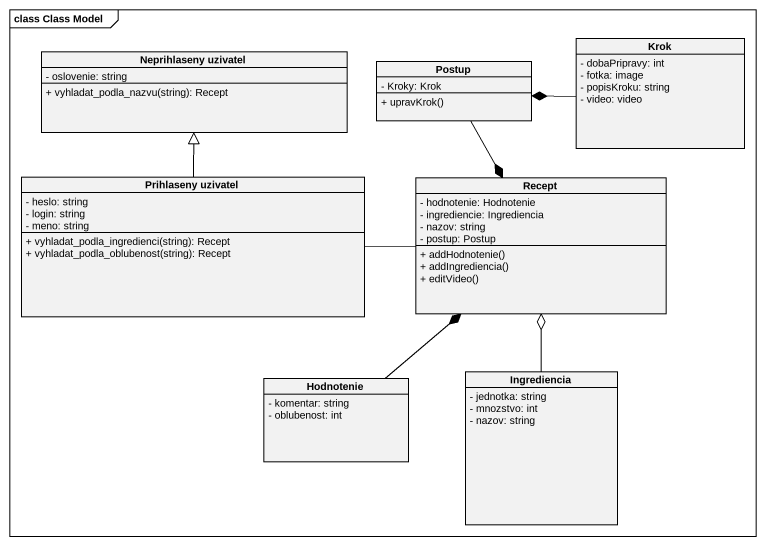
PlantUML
@startuml
mainframe class Class Model
hide circle
hide empty members
skinparam classAttributeIconSize 0
class "Neprihlaseny uzivatel" as Neprihlaseny_uzivatel {
  - oslovenie: string
  + vyhladat_podla_nazvu(string): Recept
}
class Postup {
  - Kroky: Krok
  + upravKrok()
}
class Krok {
  - dobaPripravy: int
  - fotka: image
  - popisKroku: string
  - video: video
}
class "Prihlaseny uzivatel" as Prihlaseny_uzivatel {
  - heslo: string
  - login: string
  - meno: string
  + vyhladat_podla_ingredienci(string): Recept
  + vyhladat_podla_oblubenost(string): Recept
}
class Recept {
  - hodnotenie: Hodnotenie
  - ingrediencie: Ingrediencia
  - nazov: string
  - postup: Postup
  + addHodnotenie()
  + addIngrediencia()
  + editVideo()
}
class Hodnotenie {
  - komentar: string
  - oblubenost: int
}
class Ingrediencia {
  - jednotka: string
  - mnozstvo: int
  - nazov: string
}
Postup --* Recept
Krok -left-* Postup
Prihlaseny_uzivatel -up-|> Neprihlaseny_uzivatel
Recept -left- Prihlaseny_uzivatel
Hodnotenie -up-* Recept
Ingrediencia -up-o Recept
@enduml
